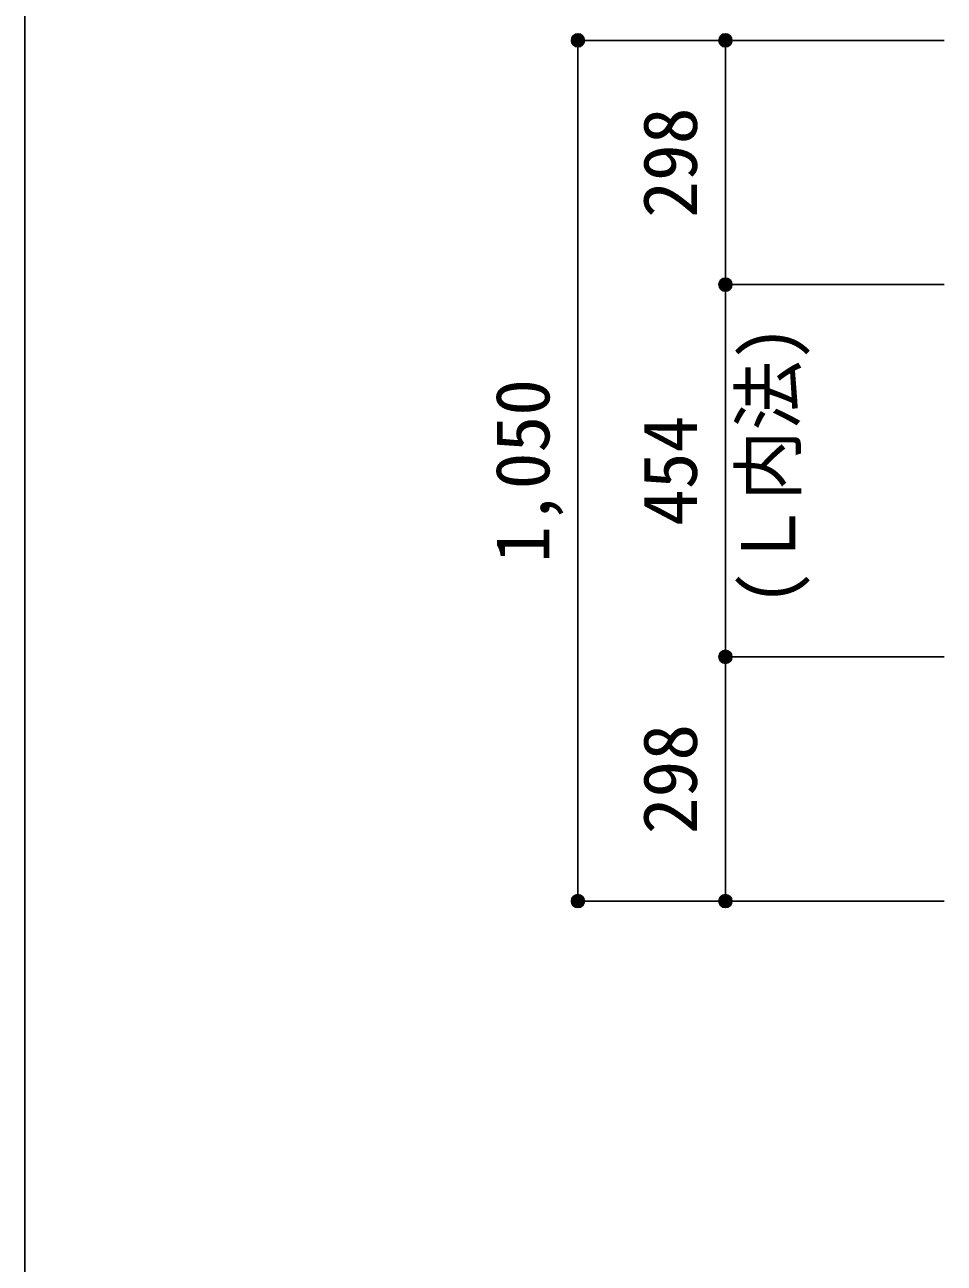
# Model space of a CAD drawing. Units: millimetres at full size, sheet at 1:30. Extents: x -5973 to 5954, y -4195 to 4201.
# Drawn here: x -5973 to -4851, y -2642 to -1131 of the extents above; entities that cross this region are included whole.
import ezdxf
from ezdxf.enums import TextEntityAlignment as Align

# ---------------------------------------------------------------- set-up
doc = ezdxf.new("R2010")
doc.units = ezdxf.units.MM
doc.header["$LTSCALE"] = 30
doc.header["$PDMODE"] = 32
doc.header["$PDSIZE"] = 15
for name, color, linetype in [('0-7', 4, 'Continuous'), ('0-D', 4, 'Continuous'), ('F-0_枠', 6, 'Continuous')]:
    doc.layers.add(name, color=color, linetype=linetype)
doc.styles.add('ＭＳ ゴシック', font='')
doc.styles.get('ＭＳ ゴシック').set_extended_font_data('MS Gothic')

msp = doc.modelspace()

# ---------------------------------------------------------------- linework, layer by layer
at = {"layer": '0-D'}
for p, q in [((-5297.84, -1149.89), (-5117.84, -1149.89)), ((-5297.84, -1149.89), (-5297.84, -2199.89)), ((-5297.84, -1149.89), (-5117.84, -1149.89)), ((-5117.84, -1447.89), (-5117.84, -1149.89)), ((-5117.84, -1149.89), (-4850.8, -1149.89)), ((-5117.84, -1901.89), (-5117.84, -1447.89)), ((-5117.84, -1447.89), (-4850.8, -1447.89)), ((-5117.84, -2199.89), (-5117.84, -1901.89)), ((-5117.84, -1901.89), (-4850.8, -1901.89)), ((-5297.84, -2199.89), (-5117.84, -2199.89)), ((-5117.84, -2199.89), (-4850.8, -2199.89)), ((-5117.84, -2199.89), (-4850.8, -2199.89))]:
    msp.add_line(p, q, dxfattribs=at)
for centre, radius in [((-5297.84, -1149.89), 8), ((-5297.84, -1149.89), 7.2), ((-5297.84, -1149.89), 6.4), ((-5297.84, -1149.89), 5.6), ((-5297.84, -1149.89), 4.8), ((-5297.84, -1149.89), 4), ((-5297.84, -1149.89), 3.2), ((-5297.84, -1149.89), 2.4), ((-5117.84, -1149.89), 8), ((-5117.84, -1149.89), 7.2), ((-5117.84, -1149.89), 6.4), ((-5117.84, -1149.89), 5.6), ((-5117.84, -1149.89), 4.8), ((-5117.84, -1149.89), 4), ((-5117.84, -1149.89), 3.2), ((-5117.84, -1149.89), 2.4), ((-5297.84, -1149.89), 1.6), ((-5297.84, -1149.89), 0.8), ((-5117.84, -1149.89), 1.6), ((-5117.84, -1149.89), 0.8), ((-5117.84, -1447.89), 8), ((-5117.84, -1447.89), 7.2), ((-5117.84, -1447.89), 6.4), ((-5117.84, -1447.89), 5.6), ((-5117.84, -1447.89), 4.8), ((-5117.84, -1447.89), 4), ((-5117.84, -1447.89), 3.2), ((-5117.84, -1447.89), 2.4), ((-5117.84, -1447.89), 1.6), ((-5117.84, -1447.89), 0.8), ((-5117.84, -1901.89), 8), ((-5117.84, -1901.89), 7.2), ((-5117.84, -1901.89), 6.4), ((-5117.84, -1901.89), 5.6), ((-5117.84, -1901.89), 4.8), ((-5117.84, -1901.89), 4), ((-5117.84, -1901.89), 3.2), ((-5117.84, -1901.89), 2.4), ((-5117.84, -1901.89), 1.6), ((-5117.84, -1901.89), 0.8), ((-5297.84, -2199.89), 8), ((-5297.84, -2199.89), 7.2), ((-5297.84, -2199.89), 6.4), ((-5297.84, -2199.89), 5.6), ((-5297.84, -2199.89), 4.8), ((-5297.84, -2199.89), 4), ((-5297.84, -2199.89), 3.2), ((-5297.84, -2199.89), 2.4), ((-5297.84, -2199.89), 1.6), ((-5297.84, -2199.89), 0.8), ((-5117.84, -2199.89), 8), ((-5117.84, -2199.89), 7.2), ((-5117.84, -2199.89), 6.4), ((-5117.84, -2199.89), 5.6), ((-5117.84, -2199.89), 4.8), ((-5117.84, -2199.89), 4), ((-5117.84, -2199.89), 3.2), ((-5117.84, -2199.89), 2.4), ((-5117.84, -2199.89), 1.6), ((-5117.84, -2199.89), 0.8)]:
    msp.add_circle(centre, radius, dxfattribs=at)
at = {"layer": '0-D', "color": 7}
for p in [(-5297.84, -1149.89), (-5117.84, -1149.89), (-5117.84, -1447.89), (-5117.84, -1447.89), (-5117.84, -1901.89), (-5297.84, -2199.89), (-5117.84, -2199.89), (-5117.84, -2199.89)]:
    msp.add_point(p, dxfattribs=at)
at = {"layer": 'F-0_枠'}
msp.add_line((-5972.88, 4201.15), (-5972.88, -4195.24), dxfattribs=at)

# ---------------------------------------------------------------- texts
at = {"layer": '0-7', "style": 'ＭＳ ゴシック', "width": 0.95}
msp.add_text('(Ｌ内法)', height=65.98, rotation=90, dxfattribs=at).set_placement((-5012.78, -1839.49), align=Align.BOTTOM_LEFT)
at = {"layer": '0-D', "style": 'ＭＳ ゴシック'}
for s, p in [('298', (-5132.84, -1366.39)), ('1,050', (-5312.84, -1787.39)), ('454', (-5132.84, -1742.39)), ('298', (-5132.84, -2118.39))]:
    msp.add_text(s, height=65.98, rotation=90, dxfattribs=at).set_placement(p, align=Align.BOTTOM_LEFT)

doc.saveas('drawing.dxf')
